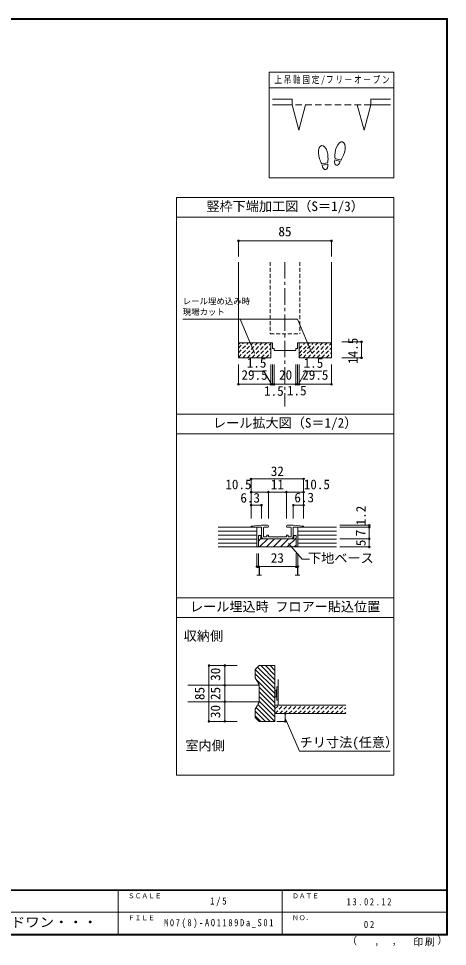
# Model space of a CAD drawing. Units: millimetres, scale not verified, with parts at other scales. Extents: x -973 to 977, y -718 to 696.
# Drawn here: x 323 to 977, y -718 to 696 of the extents above; entities that cross this region are included whole.
import ezdxf
from ezdxf.enums import TextEntityAlignment as Align

# ---------------------------------------------------------------- set-up
doc = ezdxf.new("R2010")
doc.units = ezdxf.units.MM
doc.header["$LTSCALE"] = 5
doc.header["$PDMODE"] = 32
doc.header["$PDSIZE"] = 2.5
for name, pattern in [('CHAIN1', [8, 5, -1, 1, -1]), ('DASHED1', [1.8, 1.2, -0.6]), ('DASHED2', [3, 2, -1])]:
    doc.linetypes.add(name, pattern=pattern)
for name, color, linetype, lineweight in [('0-3_仕上げ', 7, 'Continuous', 9), ('0-4_枠', 3, 'Continuous', 9), ('0-7_金物', 7, 'Continuous', 9), ('0-8_戸当り', 3, 'Continuous', 9), ('0-A_文字', 3, 'Continuous', 9), ('0-B_寸法', 7, 'Continuous', 9), ('0-C_ハッチ', 4, 'Continuous', 9), ('1-3_仕上げ', 7, 'Continuous', 9), ('1-7_金物', 7, 'Continuous', 9), ('1-A_文字', 7, 'Continuous', 9), ('1-B_寸法', 7, 'Continuous', 9), ('1-C_ハッチ', 4, 'Continuous', 9), ('2-1_通り芯', 4, 'CHAIN1', 9), ('2-4_枠', 3, 'Continuous', 9), ('2-6_扉', 2, 'DASHED1', 9), ('2-A_文字', 7, 'Continuous', 9), ('2-B_寸法', 7, 'Continuous', 9), ('2-C_ﾊｯﾁ', 4, 'DASHED1', 9), ('F-1_枠', 6, 'Continuous', 9)]:
    doc.layers.add(name, color=color, linetype=linetype, lineweight=lineweight)
doc.layers.add('F-A_文字', color=7, linetype='Continuous')
doc.styles.add('ＭＳ ゴシック', font='')
doc.styles.get('ＭＳ ゴシック').set_extended_font_data('MS Gothic')

msp = doc.modelspace()

# ---------------------------------------------------------------- linework, layer by layer
at = {"layer": '0-3_仕上げ', "color": 3}
msp.add_line((718.813, -310.971), (718.813, -350.401), dxfattribs=at)
at = {"layer": '0-3_仕上げ', "color": 2}
for p, q in [((713.813, -350.401), (821.693, -350.401)), ((713.813, -362.901), (821.693, -362.901))]:
    msp.add_line(p, q, dxfattribs=at)
at = {"layer": '0-4_枠'}
for p, q in [((689.813, -289.901), (683.813, -295.901)), ((683.813, -308.4), (683.813, -295.901)), ((713.813, -289.901), (689.813, -289.901)), ((713.813, -374.901), (713.813, -289.901)), ((689.813, -319.226), (689.813, -345.575)), ((683.813, -368.901), (683.813, -356.4)), ((683.813, -368.901), (689.813, -374.901)), ((713.813, -374.901), (689.813, -374.901))]:
    msp.add_line(p, q, dxfattribs=at)
at = {"layer": '0-4_枠', "color": 4}
for p, q in [((581.347, -319.971), (689.813, -319.971)), ((581.347, -344.971), (689.813, -344.971))]:
    msp.add_line(p, q, dxfattribs=at)
at = {"layer": '0-4_枠'}
for centre, start, end in [((583.813, -370.9), 25.98897, 32.00529), ((583.813, -293.9), 327.99471, 334.01103)]:
    msp.add_arc(centre, 117.925, start, end, dxfattribs=at)
at = {"layer": '0-7_金物'}
for p, q in [((713.813, -327.471), (716.813, -327.471)), ((716.813, -337.471), (713.813, -337.471)), ((715.813, -337.471), (715.813, -327.471))]:
    msp.add_line(p, q, dxfattribs=at)
msp.add_lwpolyline([(718.813, -342.471), (716.813, -342.471), (716.813, -322.471), (718.813, -322.471)], dxfattribs=at)
at = {"layer": '0-8_戸当り', "color": 2}
for p, q in [((739.986, 573.251), (709.986, 573.251)), ((739.986, 573.251), (739.986, 564.251)), ((859.986, 573.251), (859.986, 564.251)), ((859.986, 573.251), (889.986, 573.251)), ((739.986, 564.251), (709.986, 564.251)), ((750.339, 525.614), (739.986, 564.251)), ((750.339, 525.614), (760.692, 564.251)), ((839.281, 564.251), (849.634, 525.614)), ((859.986, 564.251), (849.634, 525.614)), ((859.986, 564.251), (889.986, 564.251))]:
    msp.add_line(p, q, dxfattribs=at)
at = {"layer": '0-8_戸当り', "color": 7, "linetype": 'DASHED2'}
msp.add_line((859.986, 564.251), (739.986, 564.251), dxfattribs=at)
at = {"layer": '0-8_戸当り'}
for p, q in [((814.022, 480.235), (805.542, 482.507)), ((794.011, 475.878), (785.365, 474.353)), ((794.376, 473.81), (785.73, 472.285)), ((813.479, 478.206), (804.998, 480.478))]:
    msp.add_line(p, q, dxfattribs=at)
for centre, major_axis, ratio, start_param, end_param in [((813.267, 494.378), (3.644, 13.601), 0.5, 4.34059143, 8.22577918), ((787.35, 488.377), (-2.445, 13.867), 0.5, 4.34059143, 8.22577918), ((787.42, 487.981), (-2.963, 16.802), 0.4, 1.85063327, 2.44287679), ((787.42, 487.981), (-2.963, 16.802), 0.4, 3.84030852, 4.43255203), ((813.163, 493.989), (4.416, 16.48), 0.4, 1.85063327, 2.44287679), ((813.163, 493.989), (4.416, 16.48), 0.4, 3.84030852, 4.43255203), ((790.053, 473.047), (-1.27, 7.205), 0.6, 1.57079633, 4.71238898), ((809.238, 479.342), (1.894, 7.067), 0.6, 1.57079633, 4.71238898)]:
    msp.add_ellipse(centre, major_axis=major_axis, ratio=ratio, start_param=start_param, end_param=end_param, dxfattribs=at)
at = {"layer": '0-A_文字'}
for p, q in [((704.986, 614.167), (704.986, 453.167)), ((894.986, 614.167), (704.986, 614.167)), ((894.986, 590.167), (704.986, 590.167)), ((564.041, 423.167), (894.986, 423.167)), ((564.041, 423.167), (564.041, -456.833)), ((894.986, 423.167), (894.986, -456.833)), ((564.041, 393.167), (894.986, 393.167)), ((564.041, 93.167), (894.986, 93.167)), ((564.041, 63.167), (894.986, 63.167)), ((564.041, -186.833), (894.986, -186.833)), ((564.041, -216.833), (894.986, -216.833)), ((564.041, -456.833), (894.986, -456.833))]:
    msp.add_line(p, q, dxfattribs=at)
at = {"layer": '0-A_文字', "color": 7}
for p, q in [((729.706, -370.172), (751.544, -420.108)), ((751.544, -420.108), (889.24, -420.108))]:
    msp.add_line(p, q, dxfattribs=at)
at = {"layer": '0-A_文字'}
msp.add_lwpolyline([(894.986, 614.167), (894.986, 453.167), (704.986, 453.167)], dxfattribs=at)
at = {"layer": '0-B_寸法', "color": 4}
for p, q in [((613.391, -289.901), (656.553, -289.901)), ((613.391, -374.901), (613.391, -289.901)), ((637.449, -374.901), (637.449, -289.901)), ((637.449, -319.901), (656.553, -319.901)), ((637.449, -344.901), (656.553, -344.901)), ((729.706, -362.901), (716.841, -362.901)), ((729.706, -362.901), (729.706, -374.901)), ((613.391, -374.901), (656.553, -374.901)), ((729.706, -374.901), (716.841, -374.901))]:
    msp.add_line(p, q, dxfattribs=at)
at = {"layer": '0-B_寸法'}
for p in [(613.391, -289.901), (637.449, -289.901), (637.449, -319.901), (637.449, -344.901), (729.706, -362.901), (613.391, -374.901), (637.449, -374.901), (729.706, -374.901)]:
    msp.add_point(p, dxfattribs=at)
at = {"layer": '0-C_ハッチ'}
for p, q in [((713.813, -325.544), (683.991, -295.722)), ((713.813, -318.473), (687.527, -292.187)), ((713.813, -311.402), (692.312, -289.901)), ((713.813, -304.331), (699.383, -289.901)), ((713.813, -297.26), (706.454, -289.901)), ((713.813, -332.615), (683.813, -302.615)), ((713.813, -339.686), (685.813, -311.686)), ((713.813, -346.757), (689.813, -322.757)), ((713.813, -353.828), (689.813, -329.828)), ((713.813, -360.899), (689.813, -336.9)), ((713.813, -375.041), (687.969, -349.197)), ((713.813, -367.97), (689.813, -343.97)), ((699.53, -374.901), (683.813, -359.184)), ((692.459, -374.901), (683.813, -366.255)), ((706.601, -374.901), (685.432, -353.732))]:
    msp.add_line(p, q, dxfattribs=at)
at = {"layer": '0-C_ハッチ', "linetype": 'DASHED1'}
for p, q in [((713.813, -356.038), (719.45, -350.401)), ((714.021, -362.901), (726.521, -350.401)), ((721.093, -362.901), (733.593, -350.401)), ((728.164, -362.901), (740.664, -350.401)), ((735.235, -362.901), (747.735, -350.401)), ((742.306, -362.901), (754.806, -350.401)), ((749.377, -362.901), (761.877, -350.401)), ((756.448, -362.901), (768.948, -350.401)), ((763.519, -362.901), (776.019, -350.401)), ((770.59, -362.901), (783.09, -350.401)), ((777.661, -362.901), (790.161, -350.401)), ((784.732, -362.901), (797.232, -350.401)), ((791.803, -362.901), (804.303, -350.401)), ((798.874, -362.901), (811.374, -350.401)), ((805.945, -362.901), (818.445, -350.401)), ((813.016, -362.901), (821.693, -354.224)), ((820.087, -362.901), (821.693, -361.295))]:
    msp.add_line(p, q, dxfattribs=at)
at = {"layer": '1-3_仕上げ', "color": 2}
for p, q in [((686.378, -79.248), (627.592, -79.248)), ((686.342, -79.248), (686.342, -109.248)), ((748.806, -79.248), (807.592, -79.248)), ((748.842, -79.248), (748.842, -109.248)), ((627.592, -109.248), (807.592, -109.248))]:
    msp.add_line(p, q, dxfattribs=at)
at = {"layer": '1-3_仕上げ'}
for p, q in [((686.342, -85.248), (627.592, -85.248)), ((686.342, -91.248), (627.592, -91.248)), ((686.342, -97.248), (627.592, -97.248)), ((807.592, -85.319), (748.842, -85.319)), ((807.592, -91.319), (748.842, -91.319)), ((807.592, -97.319), (748.842, -97.319)), ((686.342, -103.248), (627.592, -103.248)), ((807.592, -103.319), (748.842, -103.319))]:
    msp.add_line(p, q, dxfattribs=at)
at = {"layer": '1-7_金物'}
for p, q in [((693.342, -76.248), (678.342, -77.748)), ((693.342, -79.248), (678.342, -79.248)), ((702.342, -76.248), (693.342, -76.248)), ((693.342, -92.998), (693.342, -79.248)), ((696.342, -80.498), (696.342, -93.748)), ((697.592, -79.248), (702.342, -79.248)), ((732.842, -76.248), (741.842, -76.248)), ((737.592, -79.248), (732.842, -79.248)), ((738.842, -80.498), (738.842, -93.748)), ((756.842, -77.748), (741.842, -76.248)), ((756.842, -79.248), (741.842, -79.248)), ((741.842, -92.998), (741.842, -79.248)), ((696.342, -93.748), (701.342, -93.748)), ((697.092, -96.748), (738.092, -96.748)), ((701.342, -91.748), (701.342, -93.748)), ((703.342, -91.248), (701.842, -91.248)), ((703.842, -91.748), (703.842, -93.748)), ((731.342, -91.748), (731.342, -93.748)), ((733.342, -91.248), (731.842, -91.248)), ((733.842, -91.748), (733.842, -93.748)), ((733.842, -93.748), (738.842, -93.748))]:
    msp.add_line(p, q, dxfattribs=at)
at = {"layer": '1-7_金物', "color": 3}
for p, q in [((692.592, -91.748), (688.842, -91.748)), ((692.592, -91.748), (692.592, -96.748)), ((692.592, -96.748), (742.592, -96.748)), ((742.592, -91.748), (746.263, -91.748)), ((742.592, -91.748), (742.592, -96.748)), ((746.263, -91.748), (746.263, -109.248))]:
    msp.add_line(p, q, dxfattribs=at)
msp.add_lwpolyline([(688.842, -91.748), (688.842, -109.248), (746.263, -109.248)], dxfattribs=at)
at = {"layer": '1-7_金物'}
msp.add_lwpolyline([(703.842, -93.748), (716.842, -93.748), (717.592, -94.498), (718.342, -93.748), (731.342, -93.748)], dxfattribs=at)
for centre, radius, start, end in [((678.342, -78.498), 0.75, 90, 270), ((697.592, -80.498), 1.25, 90, 180), ((702.342, -77.748), 1.5, 0, 90), ((702.342, -77.748), 1.5, 270, 0), ((732.842, -77.748), 1.5, 90, 180), ((732.842, -77.748), 1.5, 180, 270), ((737.592, -80.498), 1.25, 0, 90), ((756.842, -78.498), 0.75, 270, 90), ((697.092, -92.998), 3.75, 180, 270), ((701.842, -91.748), 0.5, 90, 180), ((703.342, -91.748), 0.5, 0, 90), ((731.842, -91.748), 0.5, 90, 180), ((733.342, -91.748), 0.5, 0, 90), ((738.092, -92.998), 3.75, 270, 0)]:
    msp.add_arc(centre, radius, start, end, dxfattribs=at)
at = {"layer": '1-7_金物', "linetype": 'DASHED1'}
for centre, start, end in [((678.342, -78.498), 270, 90), ((756.842, -78.498), 90, 270)]:
    msp.add_arc(centre, 0.75, start, end, dxfattribs=at)
at = {"layer": '1-A_文字'}
for p, q in [((734.36, -104.003), (755.472, -127.784)), ((755.472, -127.784), (766.564, -127.784))]:
    msp.add_line(p, q, dxfattribs=at)
at = {"layer": '1-B_寸法', "color": 4}
for p, q in [((677.592, -65.608), (677.592, -5.608)), ((677.592, -5.608), (757.592, -5.608)), ((757.592, -65.608), (757.592, -5.608)), ((677.592, -25.608), (757.592, -25.608)), ((703.842, -25.608), (703.842, -65.608)), ((731.342, -25.608), (731.342, -65.608)), ((741.842, -45.608), (757.592, -45.608)), ((741.842, -45.608), (741.842, -65.608)), ((812.592, -76.248), (857.592, -76.248)), ((812.592, -79.248), (857.592, -79.248)), ((857.592, -109.248), (857.592, -76.248)), ((812.592, -96.748), (857.592, -96.748)), ((812.592, -109.248), (857.592, -109.248)), ((686.342, -119.163), (686.342, -139.163)), ((688.842, -119.163), (688.842, -139.163)), ((746.342, -119.163), (746.342, -139.163)), ((748.842, -119.163), (748.842, -139.163)), ((686.342, -139.163), (748.842, -139.163))]:
    msp.add_line(p, q, dxfattribs=at)
msp.add_lwpolyline([(677.592, -45.608), (693.342, -45.608), (693.342, -65.608)], dxfattribs=at)
at = {"layer": '1-B_寸法'}
for p in [(677.592, -5.608), (757.592, -5.608), (677.592, -25.608), (703.842, -25.608), (731.342, -25.608), (757.592, -25.608), (677.592, -45.608), (693.342, -45.608), (741.842, -45.608), (757.592, -45.608), (857.592, -76.248), (857.592, -79.248), (857.592, -96.748), (857.592, -109.248), (686.342, -139.163), (688.842, -139.163), (746.342, -139.163), (748.842, -139.163)]:
    msp.add_point(p, dxfattribs=at)
at = {"layer": '1-C_ハッチ'}
for p, q in [((688.842, -100.131), (692.592, -96.381)), ((690.332, -109.248), (702.832, -96.748)), ((700.939, -109.248), (713.439, -96.748)), ((711.545, -109.248), (724.045, -96.748)), ((722.152, -109.248), (734.652, -96.748)), ((732.758, -109.248), (746.263, -95.743)), ((743.365, -109.248), (746.263, -106.35))]:
    msp.add_line(p, q, dxfattribs=at)
at = {"layer": '2-1_通り芯'}
msp.add_line((729.174, 324.938), (729.174, 104.915), dxfattribs=at)
at = {"layer": '2-4_枠'}
for p, q in [((658.34, 324.938), (658.34, 179.056)), ((800.007, 324.938), (800.007, 179.056)), ((658.34, 201.556), (710.007, 201.556)), ((707.507, 201.556), (707.507, 179.056)), ((710.007, 193.223), (710.007, 201.556)), ((748.34, 201.556), (800.007, 201.556)), ((748.34, 193.223), (748.34, 201.556)), ((750.84, 201.556), (750.84, 179.056)), ((710.007, 193.223), (712.507, 193.223)), ((712.507, 189.889), (712.507, 193.223)), ((712.507, 189.889), (745.84, 189.889)), ((745.84, 189.889), (745.84, 193.223)), ((748.34, 193.223), (745.84, 193.223)), ((658.34, 179.056), (707.507, 179.056)), ((800.007, 179.056), (750.84, 179.056))]:
    msp.add_line(p, q, dxfattribs=at)
at = {"layer": '2-6_扉'}
msp.add_line((751.674, 324.938), (751.674, 215.723), dxfattribs=at)
msp.add_lwpolyline([(706.674, 324.938), (706.674, 215.723), (751.674, 215.723)], dxfattribs=at)
at = {"layer": '2-A_文字'}
for p, q in [((573.412, 237.771), (748.42, 237.771)), ((682.924, 186), (661.034, 237.771)), ((770.31, 186), (748.42, 237.771))]:
    msp.add_line(p, q, dxfattribs=at)
at = {"layer": '2-B_寸法', "color": 4}
for p, q in [((658.34, 357.195), (800.007, 357.195)), ((658.34, 357.195), (658.34, 333.271)), ((800.007, 357.195), (800.007, 333.271)), ((815.84, 203.223), (845.84, 203.223)), ((845.84, 179.056), (845.84, 203.223)), ((815.84, 179.056), (845.84, 179.056)), ((658.34, 138.638), (658.34, 168.638)), ((676.914, 158.638), (697.21, 158.638)), ((708.757, 138.638), (697.21, 158.638)), ((707.507, 168.638), (707.507, 138.638)), ((710.007, 168.638), (710.007, 138.638)), ((712.507, 168.638), (712.507, 138.638)), ((745.84, 168.638), (745.84, 138.638)), ((748.34, 168.638), (748.34, 138.638)), ((749.59, 138.638), (761.137, 158.638)), ((750.84, 168.638), (750.84, 138.638)), ((785.28, 158.638), (761.137, 158.638)), ((800.007, 138.638), (800.007, 168.638)), ((658.34, 138.638), (800.007, 138.638))]:
    msp.add_line(p, q, dxfattribs=at)
at = {"layer": '2-B_寸法'}
for p in [(658.34, 357.195), (800.007, 357.195), (845.84, 203.223), (845.84, 179.056), (658.34, 138.638), (707.507, 138.638), (710.007, 138.638), (712.507, 138.638), (745.84, 138.638), (748.34, 138.638), (750.84, 138.638), (800.007, 138.638)]:
    msp.add_point(p, dxfattribs=at)
at = {"layer": '2-C_ﾊｯﾁ'}
for p, q in [((658.34, 199.225), (660.671, 201.556)), ((658.34, 193.821), (666.076, 201.556)), ((658.34, 186.75), (673.147, 201.556)), ((658.34, 179.678), (680.218, 201.556)), ((664.789, 179.056), (687.289, 201.556)), ((671.86, 179.056), (694.36, 201.556)), ((678.931, 179.056), (701.431, 201.556)), ((686.002, 179.056), (707.507, 200.561)), ((750.84, 192.73), (759.666, 201.556)), ((750.84, 185.659), (766.737, 201.556)), ((750.84, 180.255), (772.142, 201.556)), ((756.713, 179.056), (779.213, 201.556)), ((763.784, 179.056), (786.284, 201.556)), ((770.855, 179.056), (793.355, 201.556)), ((777.926, 179.056), (800.007, 201.137)), ((693.073, 179.056), (707.507, 193.49)), ((700.144, 179.056), (707.507, 186.419)), ((784.997, 179.056), (800.007, 194.066)), ((792.068, 179.056), (800.007, 186.995)), ((799.139, 179.056), (800.007, 179.924))]:
    msp.add_line(p, q, dxfattribs=at)
at = {"layer": 'F-1_枠'}
for p, q in [((-973.347, 695.833), (976.653, 695.833)), ((-973.347, 695), (976.653, 695)), ((-973.347, 694.167), (976.653, 694.167)), ((974.986, 695.833), (974.986, -700.833)), ((975.82, 695.833), (975.82, -700.833)), ((976.653, 695.833), (976.653, -700.833)), ((976.653, -631.667), (-973.347, -631.667)), ((976.653, -632.5), (-973.347, -632.5)), ((474.986, -632.5), (474.986, -699.167)), ((724.986, -632.5), (724.986, -699.167)), ((1.653, -665.833), (974.986, -665.834)), ((976.653, -699.167), (-973.347, -699.167)), ((976.653, -700), (-973.347, -700)), ((976.653, -700.833), (-973.347, -700.833))]:
    msp.add_line(p, q, dxfattribs=at)

# ---------------------------------------------------------------- texts
at = {"layer": '0-A_文字', "color": 7, "style": 'ＭＳ ゴシック'}
for s, p in [('竪枠下端加工図（S＝1/3）', (609.514, 398.167)), ('レール拡大図（S＝1/2）', (619.514, 68.167)), ('レール埋込時 フロアー貼込位置', (584.514, -211.833)), ('収納側', (574.947, -256.471)), ('室内側', (577.483, -423.471)), ('チリ寸法(任意）', (751.651, -418.623))]:
    msp.add_text(s, height=14.66, dxfattribs=at).set_placement(p, align=Align.BOTTOM_LEFT)
at = {"layer": '0-A_文字', "color": 7, "insert": (713.111, 594.667), "char_height": 11, "attachment_point": 7, "style": 'ＭＳ ゴシック'}
msp.add_mtext('\\T1.23;\\W0.75;上吊軸固定/フリーオープン', dxfattribs=at)
at = {"layer": '0-B_寸法', "style": 'ＭＳ ゴシック'}
for s, p in [('30', (634.949, -313.151)), ('85', (610.891, -342.401)), ('25', (634.949, -342.401)), ('30', (634.949, -369.901))]:
    msp.add_text(s, height=14.66, rotation=90, dxfattribs=at).set_placement(p, align=Align.BOTTOM_LEFT)
at = {"layer": '1-A_文字', "style": 'ＭＳ ゴシック'}
msp.add_text('下地ベース', height=14.66, dxfattribs=at).set_placement((764.407, -137.841), align=Align.BOTTOM_LEFT)
at = {"layer": '1-B_寸法', "style": 'ＭＳ ゴシック'}
for s, p in [('32', (707.592, -5.565)), ('10.5', (638.312, -25.565)), ('11', (707.592, -25.565)), ('10.5', (757.801, -25.565)), ('6.3', (661.233, -46.016)), ('6.3', (743.492, -45.565)), ('23', (707.592, -137.597)), ('1', (684.758, -157.567)), ('1', (743.169, -157.567))]:
    msp.add_text(s, height=14.66, dxfattribs=at).set_placement(p, align=Align.BOTTOM_LEFT)
for s, p in [('1.2', (856.578, -76.329)), ('7', (856.158, -92.998)), ('5', (856.368, -107.998))]:
    msp.add_text(s, height=14.66, rotation=90, dxfattribs=at).set_placement(p, align=Align.BOTTOM_LEFT)
at = {"layer": '2-A_文字', "style": 'ＭＳ ゴシック'}
for s, p in [('レール埋め込み時', (573.412, 257.84)), ('現場カット', (573.412, 241.463))]:
    msp.add_text(s, height=9.164, dxfattribs=at).set_placement(p, align=Align.BOTTOM_LEFT)
at = {"layer": '2-B_寸法', "style": 'ＭＳ ゴシック'}
for s, p in [('85', (719.174, 359.695)), ('1.5', (670.978, 159.598)), ('1.5', (757.59, 159.397)), ('29.5', (662.924, 141.138)), ('20', (720.186, 141.268)), ('29.5', (755.424, 141.138)), ('1.5', (697.365, 116.755)), ('1.5', (732.211, 117.359))]:
    msp.add_text(s, height=14.66, dxfattribs=at).set_placement(p, align=Align.BOTTOM_LEFT)
msp.add_text('14.5', height=14.66, rotation=90, dxfattribs=at).set_placement((844.444, 169.678), align=Align.BOTTOM_LEFT)
at = {"layer": 'F-A_文字', "style": 'ＭＳ ゴシック'}
for s, height, p in [('ＳＣＡＬＥ', 7.331, (489.986, -646.667)), ('ＤＡＴＥ', 7.331, (739.986, -646.667)), ('ＦＩＬＥ', 7.331, (489.986, -680)), ('ＮＯ．', 7.331, (739.986, -680.001)), ('（', 11, (823.992, -718.052)), ('）', 11, (961.387, -717.355)), (',', 11, (865.199, -718.052)), (',', 11, (891.686, -717.588))]:
    msp.add_text(s, height=height, dxfattribs=at).set_placement(p, align=Align.BOTTOM_LEFT)
at = {"layer": 'F-A_文字', "style": 'ＭＳ ゴシック', "width": 1.1}
msp.add_text('ウッドワン・・・', height=14.66, dxfattribs=at).set_placement((267.486, -692.5), align=Align.BOTTOM_LEFT)
at = {"layer": 'F-A_文字', "char_height": 11, "attachment_point": 7, "style": 'ＭＳ ゴシック'}
for s, insert in [('\\T1.38;\\W0.9;1/5', (614.986, -656.667)), ('\\T1.39;\\W0.85;13.02.12', (823.111, -655.417)), ('\\T1.4;\\W0.85;M07(8)-AO1189Da_S01', (544.986, -690.001)), ('\\T1.36;\\W0.9;02', (849.361, -690.001)), ('\\T1.17;印刷', (924.678, -717.82))]:
    msp.add_mtext(s, dxfattribs=dict(at, insert=insert))

doc.saveas('drawing.dxf')
